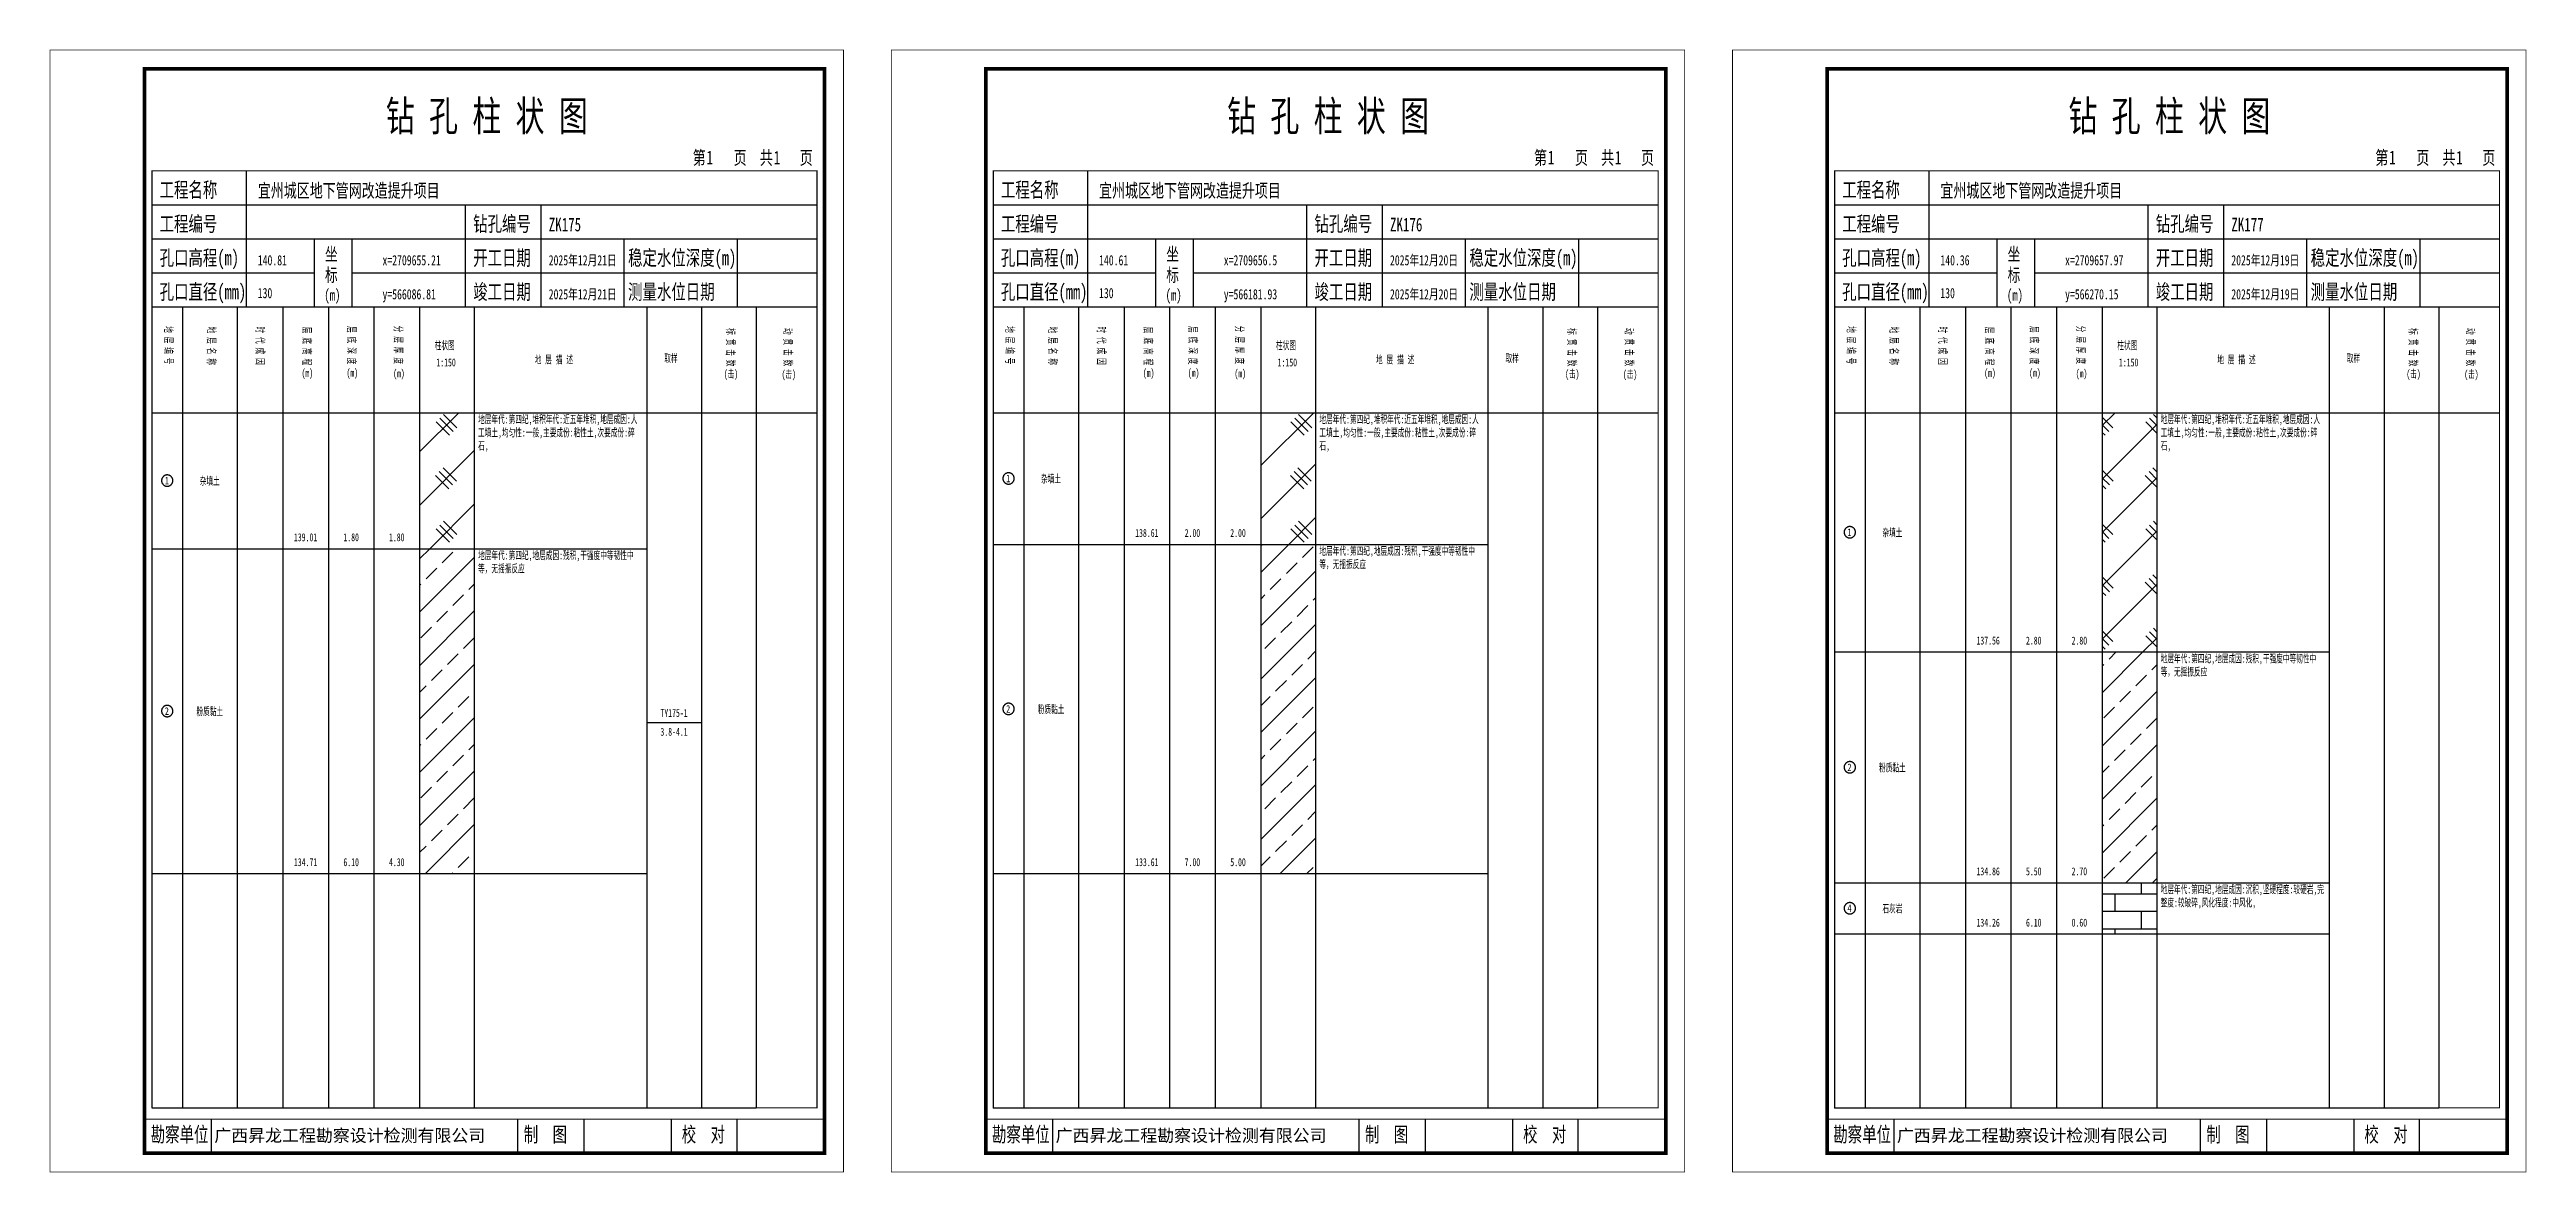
# Model space of a CAD drawing. Header units: millimetres. Extents: x 0 to 2711117, y 0 to 567555.
# Drawn here: x 41642 to 42298, y 0 to 297 of the extents above; entities that cross this region are included whole.
import ezdxf
from ezdxf.enums import TextEntityAlignment as Align

# ---------------------------------------------------------------- set-up
doc = ezdxf.new("R2010")
doc.units = ezdxf.units.MM
doc.layers.add('GICAD_POU_TEXTS', color=7, linetype='Continuous')
doc.layers.add('勘察点图例', color=7, linetype='Continuous')
doc.styles.add('HEAD_FONT', font='simfang.ttf', dxfattribs={"width": 0.6})
doc.styles.add('HEAD_FONT2', font='simfang.ttf', dxfattribs={"width": 0.6})
doc.styles.add('HT', font='simhei.ttf')
doc.styles.add('LZ_FONT', font='simfang.ttf', dxfattribs={"width": 0.7, "height": 8})
doc.styles.add('成果图图块', font='simfang.ttf', dxfattribs={"height": 2.5})
doc.styles.add('成果图表体', font='simfang.ttf', dxfattribs={"width": 0.6, "height": 2.1})
pattern_1 = [(45, (0, 0), (-7.0710678, 7.0710678), []), (135, (2.5, -1), (-14.142136, -14.142136), [5, -15]), (135, (1.5, -2), (-14.142136, -14.142136), [5, -15]), (135, (0.5, -3), (-14.142136, -14.142136), [5, -15]), (135, (16.5, -1), (-14.142136, -14.142136), [5, -15]), (135, (15.5, -2), (-14.142136, -14.142136), [5, -15]), (135, (14.5, -3), (-14.142136, -14.142136), [5, -15])]
pattern_2 = [(45, (0, 0), (-7.0710678, 7.0710678), []), (45, (7.071, 0), (-7.0710678, 7.0710678), [4, -2])]

# ---------------------------------------------------------------- blocks, each defined once
blk = doc.blocks.new('ZK175')
for p, q in [((52, 229), (52, 265)), ((27, 256), (203, 256)), ((110, 229), (110, 256)), ((130, 229), (130, 256)), ((27, 247), (203, 247)), ((70, 229), (70, 247)), ((80, 229), (80, 247)), ((152, 229), (152, 247)), ((182, 229), (182, 247)), ((27, 238), (70, 238)), ((80, 238), (203, 238)), ((27, 229), (35.05, 229)), ((35.05, 229), (35.05, 17)), ((35.05, 229), (49.53, 229)), ((49.53, 229), (49.53, 17)), ((49.53, 229), (61.6, 229)), ((61.6, 229), (61.6, 17)), ((61.6, 229), (73.68, 229)), ((73.68, 229), (73.68, 17)), ((73.68, 229), (85.75, 229)), ((85.75, 229), (85.75, 17)), ((85.75, 229), (97.82, 229)), ((97.82, 229), (97.82, 17)), ((97.82, 229), (112.3, 229)), ((112.3, 229), (112.3, 17)), ((112.3, 229), (157.93, 229)), ((157.93, 229), (157.93, 17)), ((157.93, 229), (172.42, 229)), ((172.42, 229), (172.42, 17)), ((172.42, 229), (186.9, 229)), ((186.9, 229), (186.9, 17)), ((186.9, 229), (203, 229)), ((27, 201), (203, 201)), ((27, 17), (35.05, 17)), ((35.05, 17), (49.53, 17)), ((42.74, 4.95), (42.74, 13.95)), ((42.74, 4.95), (42.74, 13.95)), ((49.53, 17), (61.6, 17)), ((61.6, 17), (73.68, 17)), ((73.68, 17), (85.75, 17)), ((85.75, 17), (97.82, 17)), ((97.82, 17), (112.3, 17)), ((112.3, 17), (157.93, 17)), ((123.83, 4.95), (123.83, 13.95)), ((141.38, 4.95), (141.38, 13.95)), ((157.93, 17), (172.42, 17)), ((164.48, 4.95), (164.48, 13.95)), ((172.42, 17), (186.9, 17)), ((181.84, 4.95), (181.84, 13.95)), ((181.84, 4.95), (181.84, 13.95))]:
    blk.add_line(p, q)
for points, const_width in [([(0, 0), (210, 0), (210, 297), (0, 297)], 0.25), ([(25, 5), (205, 5), (205, 292), (25, 292)], 1), ([(27, 265), (203, 265), (203, 17), (27, 17)], 0.3)]:
    blk.add_lwpolyline(points, close=True, dxfattribs=dict(const_width=const_width))
at = {"const_width": 0.3}
for points in [[(27, 229), (203, 229)], [(25, 14), (205, 14)]]:
    blk.add_lwpolyline(points, dxfattribs=at)
at = {"style": 'LZ_FONT', "width": 0.7}
for s, height, p in [('钻 孔 柱 状 图', 8, (88.9, 275.54)), ('第', 3.6, (170.12, 266.7)), ('1', 3.6, (173.78, 266.75)), ('页', 3.6, (180.96, 266.7)), ('共', 3.6, (187.88, 266.7)), ('1', 3.6, (191.54, 266.7)), ('页', 3.6, (198.44, 266.7)), ('工程名称', 4, (29, 258)), ('宜州城区地下管网改造提升项目', 3.6, (55, 258)), ('工程编号', 4, (29, 249)), ('钻孔编号', 4, (112, 249)), ('ZK175', 3.6, (132, 249)), ('孔口高程(m)', 4, (29, 240)), ('140.81', 2.7, (55, 240)), ('坐', 3.5, (72.79, 241.24)), ('x=2709655.21', 2.7, (88, 240)), ('开工日期', 4, (112, 240)), ('2025年12月21日', 2.7, (132, 240)), ('稳定水位深度(m)', 4, (153, 240)), ('标', 3.5, (72.79, 235.7)), ('孔口直径(mm)', 4, (29, 231)), ('130', 2.7, (54.98, 231.31)), ('(m) ', 3, (72.59, 230.65)), ('y=566086.81', 2.7, (88, 231)), ('竣工日期', 4, (112, 231)), ('2025年12月21日', 2.7, (132, 231)), ('测量水位日期', 4, (153, 231)), ('勘察单位', 4, (26.65, 7.95)), ('制  图', 4, (125.4, 7.95)), ('校  对', 4, (167.22, 7.95))]:
    blk.add_text(s, height=height, dxfattribs=at).set_placement(p)
at = {"style": 'HT'}
blk.add_text('广西昇龙工程勘察设计检测有限公司', height=3.2865, dxfattribs=at).set_placement((43.48, 8.02))
at = {"char_height": 2.1, "width": 22.806, "attachment_point": 1, "rotation": 270, "style": 'HEAD_FONT'}
for s, insert in [('地 层 编 号', (32.46, 223.92)), ('地 层 名 称', (43.79, 223.76)), ('时 代 成 因', (56.67, 223.83)), ('层 底 高 程', (69.07, 223.71)), ('层 底 深 度', (80.9, 223.91)), ('分 层 厚 度', (93.26, 224.01)), ('标 贯 击 数', (181.21, 223.37)), ('动 贯 击 数', (196.38, 223.43))]:
    blk.add_mtext(s, dxfattribs=dict(at, insert=insert))
at = {"char_height": 2.1, "attachment_point": 1}
for s, insert, width, style in [('柱状图', (101.82, 219.87), 7.855, 'HEAD_FONT2'), ('地 层 描 述', (128.29, 216.11), 22.0781, 'HEAD_FONT2'), ('取样', (162.58, 216.44), 7.855, 'HEAD_FONT2'), ('(m)', (66.58, 212.56), 4.7944, 'HEAD_FONT'), ('(m)', (78.47, 212.61), 4.7944, 'HEAD_FONT'), ('(m)', (90.81, 212.43), 4.7944, 'HEAD_FONT'), ('1:150', (102.26, 215.36), 6.9223, 'HEAD_FONT2'), ('(击)', (178.33, 212.31), 7.855, 'HEAD_FONT2'), ('(击)', (193.64, 212.22), 7.855, 'HEAD_FONT2')]:
    blk.add_mtext(s, dxfattribs=dict(at, insert=insert, width=width, style=style))
blk = doc.blocks.new('ZK175_0')
at = {"color": 7}
blk.add_polyline3d([(-1.5, 0.02, 0), (-1.5, -0.06, 0), (-1.49, -0.13, 0), (-1.48, -0.2, 0), (-1.47, -0.28, 0), (-1.46, -0.35, 0), (-1.44, -0.42, 0), (-1.41, -0.49, 0), (-1.39, -0.56, 0), (-1.36, -0.63, 0), (-1.32, -0.69, 0), (-1.29, -0.76, 0), (-1.25, -0.82, 0), (-1.2, -0.88, 0), (-1.16, -0.94, 0), (-1.11, -0.99, 0), (-1.06, -1.04, 0), (-1.01, -1.1, 0), (-0.95, -1.14, 0), (-0.89, -1.19, 0), (-0.83, -1.23, 0), (-0.77, -1.27, 0), (-0.71, -1.31, 0), (-0.64, -1.34, 0), (-0.57, -1.37, 0), (-0.51, -1.4, 0), (-0.44, -1.42, 0), (-0.36, -1.44, 0), (-0.29, -1.46, 0), (-0.22, -1.47, 0), (-0.15, -1.48, 0), (-0.07, -1.48, 0), (0, -1.48, 0), (0.07, -1.48, 0), (0.15, -1.48, 0), (0.22, -1.47, 0), (0.29, -1.46, 0), (0.36, -1.44, 0), (0.44, -1.42, 0), (0.51, -1.4, 0), (0.57, -1.37, 0), (0.64, -1.34, 0), (0.71, -1.31, 0), (0.77, -1.27, 0), (0.83, -1.23, 0), (0.89, -1.19, 0), (0.95, -1.14, 0), (1.01, -1.1, 0), (1.06, -1.04, 0), (1.11, -0.99, 0), (1.16, -0.94, 0), (1.2, -0.88, 0), (1.25, -0.82, 0), (1.29, -0.76, 0), (1.32, -0.69, 0), (1.36, -0.63, 0), (1.39, -0.56, 0), (1.41, -0.49, 0), (1.44, -0.42, 0), (1.46, -0.35, 0), (1.47, -0.28, 0), (1.48, -0.2, 0), (1.49, -0.13, 0), (1.5, -0.06, 0), (1.5, 0.02, 0), (1.5, 0.09, 0), (1.49, 0.16, 0), (1.48, 0.24, 0), (1.47, 0.31, 0), (1.46, 0.38, 0), (1.44, 0.45, 0), (1.41, 0.52, 0), (1.39, 0.59, 0), (1.36, 0.66, 0), (1.32, 0.72, 0), (1.29, 0.79, 0), (1.25, 0.85, 0), (1.2, 0.91, 0), (1.16, 0.97, 0), (1.11, 1.02, 0), (1.06, 1.08, 0), (1.01, 1.13, 0), (0.95, 1.18, 0), (0.89, 1.22, 0), (0.83, 1.26, 0), (0.77, 1.3, 0), (0.71, 1.34, 0), (0.64, 1.37, 0), (0.57, 1.4, 0), (0.51, 1.43, 0), (0.44, 1.45, 0), (0.36, 1.47, 0), (0.29, 1.49, 0), (0.22, 1.5, 0), (0.15, 1.51, 0), (0.07, 1.51, 0), (0, 1.52, 0), (-0.07, 1.51, 0), (-0.15, 1.51, 0), (-0.22, 1.5, 0), (-0.29, 1.49, 0), (-0.36, 1.47, 0), (-0.44, 1.45, 0), (-0.51, 1.43, 0), (-0.57, 1.4, 0), (-0.64, 1.37, 0), (-0.71, 1.34, 0), (-0.77, 1.3, 0), (-0.83, 1.26, 0), (-0.89, 1.22, 0), (-0.95, 1.18, 0), (-1.01, 1.13, 0), (-1.06, 1.08, 0), (-1.11, 1.02, 0), (-1.16, 0.97, 0), (-1.2, 0.91, 0), (-1.25, 0.85, 0), (-1.29, 0.79, 0), (-1.32, 0.72, 0), (-1.36, 0.66, 0), (-1.39, 0.59, 0), (-1.41, 0.52, 0), (-1.44, 0.45, 0), (-1.46, 0.38, 0), (-1.47, 0.31, 0), (-1.48, 0.24, 0), (-1.49, 0.16, 0), (-1.5, 0.09, 0), (-1.5, 0.02, 0)], dxfattribs=at)
at = {"layer": 'GICAD_POU_TEXTS', "color": 7, "style": '成果图图块', "width": 0.7}
blk.add_text('1', height=2, dxfattribs=at).set_placement((-0.09, -0.99), align=Align.CENTER)
blk = doc.blocks.new('ZK175_1')
at = {"color": 7}
blk.add_polyline3d([(-1.5, 0.02, 0), (-1.5, -0.06, 0), (-1.49, -0.13, 0), (-1.48, -0.2, 0), (-1.47, -0.28, 0), (-1.46, -0.35, 0), (-1.44, -0.42, 0), (-1.41, -0.49, 0), (-1.39, -0.56, 0), (-1.36, -0.63, 0), (-1.32, -0.69, 0), (-1.29, -0.76, 0), (-1.25, -0.82, 0), (-1.2, -0.88, 0), (-1.16, -0.94, 0), (-1.11, -0.99, 0), (-1.06, -1.04, 0), (-1.01, -1.1, 0), (-0.95, -1.14, 0), (-0.89, -1.19, 0), (-0.83, -1.23, 0), (-0.77, -1.27, 0), (-0.71, -1.31, 0), (-0.64, -1.34, 0), (-0.57, -1.37, 0), (-0.51, -1.4, 0), (-0.44, -1.42, 0), (-0.36, -1.44, 0), (-0.29, -1.46, 0), (-0.22, -1.47, 0), (-0.15, -1.48, 0), (-0.07, -1.48, 0), (0, -1.48, 0), (0.07, -1.48, 0), (0.15, -1.48, 0), (0.22, -1.47, 0), (0.29, -1.46, 0), (0.36, -1.44, 0), (0.44, -1.42, 0), (0.51, -1.4, 0), (0.57, -1.37, 0), (0.64, -1.34, 0), (0.71, -1.31, 0), (0.77, -1.27, 0), (0.83, -1.23, 0), (0.89, -1.19, 0), (0.95, -1.14, 0), (1.01, -1.1, 0), (1.06, -1.04, 0), (1.11, -0.99, 0), (1.16, -0.94, 0), (1.2, -0.88, 0), (1.25, -0.82, 0), (1.29, -0.76, 0), (1.32, -0.69, 0), (1.36, -0.63, 0), (1.39, -0.56, 0), (1.41, -0.49, 0), (1.44, -0.42, 0), (1.46, -0.35, 0), (1.47, -0.28, 0), (1.48, -0.2, 0), (1.49, -0.13, 0), (1.5, -0.06, 0), (1.5, 0.02, 0), (1.5, 0.09, 0), (1.49, 0.16, 0), (1.48, 0.24, 0), (1.47, 0.31, 0), (1.46, 0.38, 0), (1.44, 0.45, 0), (1.41, 0.52, 0), (1.39, 0.59, 0), (1.36, 0.66, 0), (1.32, 0.72, 0), (1.29, 0.79, 0), (1.25, 0.85, 0), (1.2, 0.91, 0), (1.16, 0.97, 0), (1.11, 1.02, 0), (1.06, 1.08, 0), (1.01, 1.13, 0), (0.95, 1.18, 0), (0.89, 1.22, 0), (0.83, 1.26, 0), (0.77, 1.3, 0), (0.71, 1.34, 0), (0.64, 1.37, 0), (0.57, 1.4, 0), (0.51, 1.43, 0), (0.44, 1.45, 0), (0.36, 1.47, 0), (0.29, 1.49, 0), (0.22, 1.5, 0), (0.15, 1.51, 0), (0.07, 1.51, 0), (0, 1.52, 0), (-0.07, 1.51, 0), (-0.15, 1.51, 0), (-0.22, 1.5, 0), (-0.29, 1.49, 0), (-0.36, 1.47, 0), (-0.44, 1.45, 0), (-0.51, 1.43, 0), (-0.57, 1.4, 0), (-0.64, 1.37, 0), (-0.71, 1.34, 0), (-0.77, 1.3, 0), (-0.83, 1.26, 0), (-0.89, 1.22, 0), (-0.95, 1.18, 0), (-1.01, 1.13, 0), (-1.06, 1.08, 0), (-1.11, 1.02, 0), (-1.16, 0.97, 0), (-1.2, 0.91, 0), (-1.25, 0.85, 0), (-1.29, 0.79, 0), (-1.32, 0.72, 0), (-1.36, 0.66, 0), (-1.39, 0.59, 0), (-1.41, 0.52, 0), (-1.44, 0.45, 0), (-1.46, 0.38, 0), (-1.47, 0.31, 0), (-1.48, 0.24, 0), (-1.49, 0.16, 0), (-1.5, 0.09, 0), (-1.5, 0.02, 0)], dxfattribs=at)
at = {"layer": 'GICAD_POU_TEXTS', "color": 7, "style": '成果图图块', "width": 0.7}
blk.add_text('2', height=2, dxfattribs=at).set_placement((-0.09, -0.99), align=Align.CENTER)
blk = doc.blocks.new('ZK176')
for p, q in [((52, 229), (52, 265)), ((27, 256), (203, 256)), ((110, 229), (110, 256)), ((130, 229), (130, 256)), ((27, 247), (203, 247)), ((70, 229), (70, 247)), ((80, 229), (80, 247)), ((152, 229), (152, 247)), ((182, 229), (182, 247)), ((27, 238), (70, 238)), ((80, 238), (203, 238)), ((27, 229), (35.05, 229)), ((35.05, 229), (35.05, 17)), ((35.05, 229), (49.53, 229)), ((49.53, 229), (49.53, 17)), ((49.53, 229), (61.6, 229)), ((61.6, 229), (61.6, 17)), ((61.6, 229), (73.68, 229)), ((73.68, 229), (73.68, 17)), ((73.68, 229), (85.75, 229)), ((85.75, 229), (85.75, 17)), ((85.75, 229), (97.82, 229)), ((97.82, 229), (97.82, 17)), ((97.82, 229), (112.3, 229)), ((112.3, 229), (112.3, 17)), ((112.3, 229), (157.93, 229)), ((157.93, 229), (157.93, 17)), ((157.93, 229), (172.42, 229)), ((172.42, 229), (172.42, 17)), ((172.42, 229), (186.9, 229)), ((186.9, 229), (186.9, 17)), ((186.9, 229), (203, 229)), ((27, 201), (203, 201)), ((27, 17), (35.05, 17)), ((35.05, 17), (49.53, 17)), ((42.74, 4.95), (42.74, 13.95)), ((42.74, 4.95), (42.74, 13.95)), ((49.53, 17), (61.6, 17)), ((61.6, 17), (73.68, 17)), ((73.68, 17), (85.75, 17)), ((85.75, 17), (97.82, 17)), ((97.82, 17), (112.3, 17)), ((112.3, 17), (157.93, 17)), ((123.83, 4.95), (123.83, 13.95)), ((141.38, 4.95), (141.38, 13.95)), ((157.93, 17), (172.42, 17)), ((164.48, 4.95), (164.48, 13.95)), ((172.42, 17), (186.9, 17)), ((181.84, 4.95), (181.84, 13.95)), ((181.84, 4.95), (181.84, 13.95))]:
    blk.add_line(p, q)
for points, const_width in [([(0, 0), (210, 0), (210, 297), (0, 297)], 0.25), ([(25, 5), (205, 5), (205, 292), (25, 292)], 1), ([(27, 265), (203, 265), (203, 17), (27, 17)], 0.3)]:
    blk.add_lwpolyline(points, close=True, dxfattribs=dict(const_width=const_width))
at = {"const_width": 0.3}
for points in [[(27, 229), (203, 229)], [(25, 14), (205, 14)]]:
    blk.add_lwpolyline(points, dxfattribs=at)
at = {"style": 'LZ_FONT', "width": 0.7}
for s, height, p in [('钻 孔 柱 状 图', 8, (88.9, 275.54)), ('第', 3.6, (170.12, 266.7)), ('1', 3.6, (173.78, 266.75)), ('页', 3.6, (180.96, 266.7)), ('共', 3.6, (187.88, 266.7)), ('1', 3.6, (191.54, 266.7)), ('页', 3.6, (198.44, 266.7)), ('工程名称', 4, (29, 258)), ('宜州城区地下管网改造提升项目', 3.6, (55, 258)), ('工程编号', 4, (29, 249)), ('钻孔编号', 4, (112, 249)), ('ZK176', 3.6, (132, 249)), ('孔口高程(m)', 4, (29, 240)), ('140.61', 2.7, (55, 240)), ('坐', 3.5, (72.79, 241.24)), ('x=2709656.5', 2.7, (88, 240)), ('开工日期', 4, (112, 240)), ('2025年12月20日', 2.7, (132, 240)), ('稳定水位深度(m)', 4, (153, 240)), ('标', 3.5, (72.79, 235.7)), ('孔口直径(mm)', 4, (29, 231)), ('130', 2.7, (54.98, 231.31)), ('(m) ', 3, (72.59, 230.65)), ('y=566181.93', 2.7, (88, 231)), ('竣工日期', 4, (112, 231)), ('2025年12月20日', 2.7, (132, 231)), ('测量水位日期', 4, (153, 231)), ('勘察单位', 4, (26.65, 7.95)), ('制  图', 4, (125.4, 7.95)), ('校  对', 4, (167.22, 7.95))]:
    blk.add_text(s, height=height, dxfattribs=at).set_placement(p)
at = {"style": 'HT'}
blk.add_text('广西昇龙工程勘察设计检测有限公司', height=3.2865, dxfattribs=at).set_placement((43.48, 8.02))
at = {"char_height": 2.1, "width": 22.806, "attachment_point": 1, "rotation": 270, "style": 'HEAD_FONT'}
for s, insert in [('地 层 编 号', (32.46, 223.92)), ('地 层 名 称', (43.79, 223.76)), ('时 代 成 因', (56.67, 223.83)), ('层 底 高 程', (69.07, 223.71)), ('层 底 深 度', (80.9, 223.91)), ('分 层 厚 度', (93.26, 224.01)), ('标 贯 击 数', (181.21, 223.37)), ('动 贯 击 数', (196.38, 223.43))]:
    blk.add_mtext(s, dxfattribs=dict(at, insert=insert))
at = {"char_height": 2.1, "attachment_point": 1}
for s, insert, width, style in [('柱状图', (101.82, 219.87), 7.855, 'HEAD_FONT2'), ('地 层 描 述', (128.29, 216.11), 22.0781, 'HEAD_FONT2'), ('取样', (162.58, 216.44), 7.855, 'HEAD_FONT2'), ('(m)', (66.58, 212.56), 4.7944, 'HEAD_FONT'), ('(m)', (78.47, 212.61), 4.7944, 'HEAD_FONT'), ('(m)', (90.81, 212.43), 4.7944, 'HEAD_FONT'), ('1:150', (102.26, 215.36), 6.9223, 'HEAD_FONT2'), ('(击)', (178.33, 212.31), 7.855, 'HEAD_FONT2'), ('(击)', (193.64, 212.22), 7.855, 'HEAD_FONT2')]:
    blk.add_mtext(s, dxfattribs=dict(at, insert=insert, width=width, style=style))
blk = doc.blocks.new('ZK176_0')
at = {"color": 7}
blk.add_polyline3d([(-1.5, 0.02, 0), (-1.5, -0.06, 0), (-1.49, -0.13, 0), (-1.48, -0.2, 0), (-1.47, -0.28, 0), (-1.46, -0.35, 0), (-1.44, -0.42, 0), (-1.41, -0.49, 0), (-1.39, -0.56, 0), (-1.36, -0.63, 0), (-1.32, -0.69, 0), (-1.29, -0.76, 0), (-1.25, -0.82, 0), (-1.2, -0.88, 0), (-1.16, -0.94, 0), (-1.11, -0.99, 0), (-1.06, -1.04, 0), (-1.01, -1.1, 0), (-0.95, -1.14, 0), (-0.89, -1.19, 0), (-0.83, -1.23, 0), (-0.77, -1.27, 0), (-0.71, -1.31, 0), (-0.64, -1.34, 0), (-0.57, -1.37, 0), (-0.51, -1.4, 0), (-0.44, -1.42, 0), (-0.36, -1.44, 0), (-0.29, -1.46, 0), (-0.22, -1.47, 0), (-0.15, -1.48, 0), (-0.07, -1.48, 0), (0, -1.48, 0), (0.07, -1.48, 0), (0.15, -1.48, 0), (0.22, -1.47, 0), (0.29, -1.46, 0), (0.36, -1.44, 0), (0.44, -1.42, 0), (0.51, -1.4, 0), (0.57, -1.37, 0), (0.64, -1.34, 0), (0.71, -1.31, 0), (0.77, -1.27, 0), (0.83, -1.23, 0), (0.89, -1.19, 0), (0.95, -1.14, 0), (1.01, -1.1, 0), (1.06, -1.04, 0), (1.11, -0.99, 0), (1.16, -0.94, 0), (1.2, -0.88, 0), (1.25, -0.82, 0), (1.29, -0.76, 0), (1.32, -0.69, 0), (1.36, -0.63, 0), (1.39, -0.56, 0), (1.41, -0.49, 0), (1.44, -0.42, 0), (1.46, -0.35, 0), (1.47, -0.28, 0), (1.48, -0.2, 0), (1.49, -0.13, 0), (1.5, -0.06, 0), (1.5, 0.02, 0), (1.5, 0.09, 0), (1.49, 0.16, 0), (1.48, 0.24, 0), (1.47, 0.31, 0), (1.46, 0.38, 0), (1.44, 0.45, 0), (1.41, 0.52, 0), (1.39, 0.59, 0), (1.36, 0.66, 0), (1.32, 0.72, 0), (1.29, 0.79, 0), (1.25, 0.85, 0), (1.2, 0.91, 0), (1.16, 0.97, 0), (1.11, 1.02, 0), (1.06, 1.08, 0), (1.01, 1.13, 0), (0.95, 1.18, 0), (0.89, 1.22, 0), (0.83, 1.26, 0), (0.77, 1.3, 0), (0.71, 1.34, 0), (0.64, 1.37, 0), (0.57, 1.4, 0), (0.51, 1.43, 0), (0.44, 1.45, 0), (0.36, 1.47, 0), (0.29, 1.49, 0), (0.22, 1.5, 0), (0.15, 1.51, 0), (0.07, 1.51, 0), (0, 1.52, 0), (-0.07, 1.51, 0), (-0.15, 1.51, 0), (-0.22, 1.5, 0), (-0.29, 1.49, 0), (-0.36, 1.47, 0), (-0.44, 1.45, 0), (-0.51, 1.43, 0), (-0.57, 1.4, 0), (-0.64, 1.37, 0), (-0.71, 1.34, 0), (-0.77, 1.3, 0), (-0.83, 1.26, 0), (-0.89, 1.22, 0), (-0.95, 1.18, 0), (-1.01, 1.13, 0), (-1.06, 1.08, 0), (-1.11, 1.02, 0), (-1.16, 0.97, 0), (-1.2, 0.91, 0), (-1.25, 0.85, 0), (-1.29, 0.79, 0), (-1.32, 0.72, 0), (-1.36, 0.66, 0), (-1.39, 0.59, 0), (-1.41, 0.52, 0), (-1.44, 0.45, 0), (-1.46, 0.38, 0), (-1.47, 0.31, 0), (-1.48, 0.24, 0), (-1.49, 0.16, 0), (-1.5, 0.09, 0), (-1.5, 0.02, 0)], dxfattribs=at)
at = {"layer": 'GICAD_POU_TEXTS', "color": 7, "style": '成果图图块', "width": 0.7}
blk.add_text('1', height=2, dxfattribs=at).set_placement((-0.09, -0.99), align=Align.CENTER)
blk = doc.blocks.new('ZK176_1')
at = {"color": 7}
blk.add_polyline3d([(-1.5, 0.02, 0), (-1.5, -0.06, 0), (-1.49, -0.13, 0), (-1.48, -0.2, 0), (-1.47, -0.28, 0), (-1.46, -0.35, 0), (-1.44, -0.42, 0), (-1.41, -0.49, 0), (-1.39, -0.56, 0), (-1.36, -0.63, 0), (-1.32, -0.69, 0), (-1.29, -0.76, 0), (-1.25, -0.82, 0), (-1.2, -0.88, 0), (-1.16, -0.94, 0), (-1.11, -0.99, 0), (-1.06, -1.04, 0), (-1.01, -1.1, 0), (-0.95, -1.14, 0), (-0.89, -1.19, 0), (-0.83, -1.23, 0), (-0.77, -1.27, 0), (-0.71, -1.31, 0), (-0.64, -1.34, 0), (-0.57, -1.37, 0), (-0.51, -1.4, 0), (-0.44, -1.42, 0), (-0.36, -1.44, 0), (-0.29, -1.46, 0), (-0.22, -1.47, 0), (-0.15, -1.48, 0), (-0.07, -1.48, 0), (0, -1.48, 0), (0.07, -1.48, 0), (0.15, -1.48, 0), (0.22, -1.47, 0), (0.29, -1.46, 0), (0.36, -1.44, 0), (0.44, -1.42, 0), (0.51, -1.4, 0), (0.57, -1.37, 0), (0.64, -1.34, 0), (0.71, -1.31, 0), (0.77, -1.27, 0), (0.83, -1.23, 0), (0.89, -1.19, 0), (0.95, -1.14, 0), (1.01, -1.1, 0), (1.06, -1.04, 0), (1.11, -0.99, 0), (1.16, -0.94, 0), (1.2, -0.88, 0), (1.25, -0.82, 0), (1.29, -0.76, 0), (1.32, -0.69, 0), (1.36, -0.63, 0), (1.39, -0.56, 0), (1.41, -0.49, 0), (1.44, -0.42, 0), (1.46, -0.35, 0), (1.47, -0.28, 0), (1.48, -0.2, 0), (1.49, -0.13, 0), (1.5, -0.06, 0), (1.5, 0.02, 0), (1.5, 0.09, 0), (1.49, 0.16, 0), (1.48, 0.24, 0), (1.47, 0.31, 0), (1.46, 0.38, 0), (1.44, 0.45, 0), (1.41, 0.52, 0), (1.39, 0.59, 0), (1.36, 0.66, 0), (1.32, 0.72, 0), (1.29, 0.79, 0), (1.25, 0.85, 0), (1.2, 0.91, 0), (1.16, 0.97, 0), (1.11, 1.02, 0), (1.06, 1.08, 0), (1.01, 1.13, 0), (0.95, 1.18, 0), (0.89, 1.22, 0), (0.83, 1.26, 0), (0.77, 1.3, 0), (0.71, 1.34, 0), (0.64, 1.37, 0), (0.57, 1.4, 0), (0.51, 1.43, 0), (0.44, 1.45, 0), (0.36, 1.47, 0), (0.29, 1.49, 0), (0.22, 1.5, 0), (0.15, 1.51, 0), (0.07, 1.51, 0), (0, 1.52, 0), (-0.07, 1.51, 0), (-0.15, 1.51, 0), (-0.22, 1.5, 0), (-0.29, 1.49, 0), (-0.36, 1.47, 0), (-0.44, 1.45, 0), (-0.51, 1.43, 0), (-0.57, 1.4, 0), (-0.64, 1.37, 0), (-0.71, 1.34, 0), (-0.77, 1.3, 0), (-0.83, 1.26, 0), (-0.89, 1.22, 0), (-0.95, 1.18, 0), (-1.01, 1.13, 0), (-1.06, 1.08, 0), (-1.11, 1.02, 0), (-1.16, 0.97, 0), (-1.2, 0.91, 0), (-1.25, 0.85, 0), (-1.29, 0.79, 0), (-1.32, 0.72, 0), (-1.36, 0.66, 0), (-1.39, 0.59, 0), (-1.41, 0.52, 0), (-1.44, 0.45, 0), (-1.46, 0.38, 0), (-1.47, 0.31, 0), (-1.48, 0.24, 0), (-1.49, 0.16, 0), (-1.5, 0.09, 0), (-1.5, 0.02, 0)], dxfattribs=at)
at = {"layer": 'GICAD_POU_TEXTS', "color": 7, "style": '成果图图块', "width": 0.7}
blk.add_text('2', height=2, dxfattribs=at).set_placement((-0.09, -0.99), align=Align.CENTER)
blk = doc.blocks.new('ZK177')
for p, q in [((52, 229), (52, 265)), ((27, 256), (203, 256)), ((110, 229), (110, 256)), ((130, 229), (130, 256)), ((27, 247), (203, 247)), ((70, 229), (70, 247)), ((80, 229), (80, 247)), ((152, 229), (152, 247)), ((182, 229), (182, 247)), ((27, 238), (70, 238)), ((80, 238), (203, 238)), ((27, 229), (35.05, 229)), ((35.05, 229), (35.05, 17)), ((35.05, 229), (49.53, 229)), ((49.53, 229), (49.53, 17)), ((49.53, 229), (61.6, 229)), ((61.6, 229), (61.6, 17)), ((61.6, 229), (73.68, 229)), ((73.68, 229), (73.68, 17)), ((73.68, 229), (85.75, 229)), ((85.75, 229), (85.75, 17)), ((85.75, 229), (97.82, 229)), ((97.82, 229), (97.82, 17)), ((97.82, 229), (112.3, 229)), ((112.3, 229), (112.3, 17)), ((112.3, 229), (157.93, 229)), ((157.93, 229), (157.93, 17)), ((157.93, 229), (172.42, 229)), ((172.42, 229), (172.42, 17)), ((172.42, 229), (186.9, 229)), ((186.9, 229), (186.9, 17)), ((186.9, 229), (203, 229)), ((27, 201), (203, 201)), ((27, 17), (35.05, 17)), ((35.05, 17), (49.53, 17)), ((42.74, 4.95), (42.74, 13.95)), ((42.74, 4.95), (42.74, 13.95)), ((49.53, 17), (61.6, 17)), ((61.6, 17), (73.68, 17)), ((73.68, 17), (85.75, 17)), ((85.75, 17), (97.82, 17)), ((97.82, 17), (112.3, 17)), ((112.3, 17), (157.93, 17)), ((123.83, 4.95), (123.83, 13.95)), ((141.38, 4.95), (141.38, 13.95)), ((157.93, 17), (172.42, 17)), ((164.48, 4.95), (164.48, 13.95)), ((172.42, 17), (186.9, 17)), ((181.84, 4.95), (181.84, 13.95)), ((181.84, 4.95), (181.84, 13.95))]:
    blk.add_line(p, q)
for points, const_width in [([(0, 0), (210, 0), (210, 297), (0, 297)], 0.25), ([(25, 5), (205, 5), (205, 292), (25, 292)], 1), ([(27, 265), (203, 265), (203, 17), (27, 17)], 0.3)]:
    blk.add_lwpolyline(points, close=True, dxfattribs=dict(const_width=const_width))
at = {"const_width": 0.3}
for points in [[(27, 229), (203, 229)], [(25, 14), (205, 14)]]:
    blk.add_lwpolyline(points, dxfattribs=at)
at = {"style": 'LZ_FONT', "width": 0.7}
for s, height, p in [('钻 孔 柱 状 图', 8, (88.9, 275.54)), ('第', 3.6, (170.12, 266.7)), ('1', 3.6, (173.78, 266.75)), ('页', 3.6, (180.96, 266.7)), ('共', 3.6, (187.88, 266.7)), ('1', 3.6, (191.54, 266.7)), ('页', 3.6, (198.44, 266.7)), ('工程名称', 4, (29, 258)), ('宜州城区地下管网改造提升项目', 3.6, (55, 258)), ('工程编号', 4, (29, 249)), ('钻孔编号', 4, (112, 249)), ('ZK177', 3.6, (132, 249)), ('孔口高程(m)', 4, (29, 240)), ('140.36', 2.7, (55, 240)), ('坐', 3.5, (72.79, 241.24)), ('x=2709657.97', 2.7, (88, 240)), ('开工日期', 4, (112, 240)), ('2025年12月19日', 2.7, (132, 240)), ('稳定水位深度(m)', 4, (153, 240)), ('标', 3.5, (72.79, 235.7)), ('孔口直径(mm)', 4, (29, 231)), ('130', 2.7, (54.98, 231.31)), ('(m) ', 3, (72.59, 230.65)), ('y=566270.15', 2.7, (88, 231)), ('竣工日期', 4, (112, 231)), ('2025年12月19日', 2.7, (132, 231)), ('测量水位日期', 4, (153, 231)), ('勘察单位', 4, (26.65, 7.95)), ('制  图', 4, (125.4, 7.95)), ('校  对', 4, (167.22, 7.95))]:
    blk.add_text(s, height=height, dxfattribs=at).set_placement(p)
at = {"style": 'HT'}
blk.add_text('广西昇龙工程勘察设计检测有限公司', height=3.2865, dxfattribs=at).set_placement((43.48, 8.02))
at = {"char_height": 2.1, "width": 22.806, "attachment_point": 1, "rotation": 270, "style": 'HEAD_FONT'}
for s, insert in [('地 层 编 号', (32.46, 223.92)), ('地 层 名 称', (43.79, 223.76)), ('时 代 成 因', (56.67, 223.83)), ('层 底 高 程', (69.07, 223.71)), ('层 底 深 度', (80.9, 223.91)), ('分 层 厚 度', (93.26, 224.01)), ('标 贯 击 数', (181.21, 223.37)), ('动 贯 击 数', (196.38, 223.43))]:
    blk.add_mtext(s, dxfattribs=dict(at, insert=insert))
at = {"char_height": 2.1, "attachment_point": 1}
for s, insert, width, style in [('柱状图', (101.82, 219.87), 7.855, 'HEAD_FONT2'), ('地 层 描 述', (128.29, 216.11), 22.0781, 'HEAD_FONT2'), ('取样', (162.58, 216.44), 7.855, 'HEAD_FONT2'), ('(m)', (66.58, 212.56), 4.7944, 'HEAD_FONT'), ('(m)', (78.47, 212.61), 4.7944, 'HEAD_FONT'), ('(m)', (90.81, 212.43), 4.7944, 'HEAD_FONT'), ('1:150', (102.26, 215.36), 6.9223, 'HEAD_FONT2'), ('(击)', (178.33, 212.31), 7.855, 'HEAD_FONT2'), ('(击)', (193.64, 212.22), 7.855, 'HEAD_FONT2')]:
    blk.add_mtext(s, dxfattribs=dict(at, insert=insert, width=width, style=style))
blk = doc.blocks.new('ZK177_0')
at = {"color": 7}
blk.add_polyline3d([(-1.5, 0.02, 0), (-1.5, -0.06, 0), (-1.49, -0.13, 0), (-1.48, -0.2, 0), (-1.47, -0.28, 0), (-1.46, -0.35, 0), (-1.44, -0.42, 0), (-1.41, -0.49, 0), (-1.39, -0.56, 0), (-1.36, -0.63, 0), (-1.32, -0.69, 0), (-1.29, -0.76, 0), (-1.25, -0.82, 0), (-1.2, -0.88, 0), (-1.16, -0.94, 0), (-1.11, -0.99, 0), (-1.06, -1.04, 0), (-1.01, -1.1, 0), (-0.95, -1.14, 0), (-0.89, -1.19, 0), (-0.83, -1.23, 0), (-0.77, -1.27, 0), (-0.71, -1.31, 0), (-0.64, -1.34, 0), (-0.57, -1.37, 0), (-0.51, -1.4, 0), (-0.44, -1.42, 0), (-0.36, -1.44, 0), (-0.29, -1.46, 0), (-0.22, -1.47, 0), (-0.15, -1.48, 0), (-0.07, -1.48, 0), (0, -1.48, 0), (0.07, -1.48, 0), (0.15, -1.48, 0), (0.22, -1.47, 0), (0.29, -1.46, 0), (0.36, -1.44, 0), (0.44, -1.42, 0), (0.51, -1.4, 0), (0.57, -1.37, 0), (0.64, -1.34, 0), (0.71, -1.31, 0), (0.77, -1.27, 0), (0.83, -1.23, 0), (0.89, -1.19, 0), (0.95, -1.14, 0), (1.01, -1.1, 0), (1.06, -1.04, 0), (1.11, -0.99, 0), (1.16, -0.94, 0), (1.2, -0.88, 0), (1.25, -0.82, 0), (1.29, -0.76, 0), (1.32, -0.69, 0), (1.36, -0.63, 0), (1.39, -0.56, 0), (1.41, -0.49, 0), (1.44, -0.42, 0), (1.46, -0.35, 0), (1.47, -0.28, 0), (1.48, -0.2, 0), (1.49, -0.13, 0), (1.5, -0.06, 0), (1.5, 0.02, 0), (1.5, 0.09, 0), (1.49, 0.16, 0), (1.48, 0.24, 0), (1.47, 0.31, 0), (1.46, 0.38, 0), (1.44, 0.45, 0), (1.41, 0.52, 0), (1.39, 0.59, 0), (1.36, 0.66, 0), (1.32, 0.72, 0), (1.29, 0.79, 0), (1.25, 0.85, 0), (1.2, 0.91, 0), (1.16, 0.97, 0), (1.11, 1.02, 0), (1.06, 1.08, 0), (1.01, 1.13, 0), (0.95, 1.18, 0), (0.89, 1.22, 0), (0.83, 1.26, 0), (0.77, 1.3, 0), (0.71, 1.34, 0), (0.64, 1.37, 0), (0.57, 1.4, 0), (0.51, 1.43, 0), (0.44, 1.45, 0), (0.36, 1.47, 0), (0.29, 1.49, 0), (0.22, 1.5, 0), (0.15, 1.51, 0), (0.07, 1.51, 0), (0, 1.52, 0), (-0.07, 1.51, 0), (-0.15, 1.51, 0), (-0.22, 1.5, 0), (-0.29, 1.49, 0), (-0.36, 1.47, 0), (-0.44, 1.45, 0), (-0.51, 1.43, 0), (-0.57, 1.4, 0), (-0.64, 1.37, 0), (-0.71, 1.34, 0), (-0.77, 1.3, 0), (-0.83, 1.26, 0), (-0.89, 1.22, 0), (-0.95, 1.18, 0), (-1.01, 1.13, 0), (-1.06, 1.08, 0), (-1.11, 1.02, 0), (-1.16, 0.97, 0), (-1.2, 0.91, 0), (-1.25, 0.85, 0), (-1.29, 0.79, 0), (-1.32, 0.72, 0), (-1.36, 0.66, 0), (-1.39, 0.59, 0), (-1.41, 0.52, 0), (-1.44, 0.45, 0), (-1.46, 0.38, 0), (-1.47, 0.31, 0), (-1.48, 0.24, 0), (-1.49, 0.16, 0), (-1.5, 0.09, 0), (-1.5, 0.02, 0)], dxfattribs=at)
at = {"layer": 'GICAD_POU_TEXTS', "color": 7, "style": '成果图图块', "width": 0.7}
blk.add_text('1', height=2, dxfattribs=at).set_placement((-0.09, -0.99), align=Align.CENTER)
blk = doc.blocks.new('ZK177_1')
at = {"color": 7}
blk.add_polyline3d([(-1.5, 0.02, 0), (-1.5, -0.06, 0), (-1.49, -0.13, 0), (-1.48, -0.2, 0), (-1.47, -0.28, 0), (-1.46, -0.35, 0), (-1.44, -0.42, 0), (-1.41, -0.49, 0), (-1.39, -0.56, 0), (-1.36, -0.63, 0), (-1.32, -0.69, 0), (-1.29, -0.76, 0), (-1.25, -0.82, 0), (-1.2, -0.88, 0), (-1.16, -0.94, 0), (-1.11, -0.99, 0), (-1.06, -1.04, 0), (-1.01, -1.1, 0), (-0.95, -1.14, 0), (-0.89, -1.19, 0), (-0.83, -1.23, 0), (-0.77, -1.27, 0), (-0.71, -1.31, 0), (-0.64, -1.34, 0), (-0.57, -1.37, 0), (-0.51, -1.4, 0), (-0.44, -1.42, 0), (-0.36, -1.44, 0), (-0.29, -1.46, 0), (-0.22, -1.47, 0), (-0.15, -1.48, 0), (-0.07, -1.48, 0), (0, -1.48, 0), (0.07, -1.48, 0), (0.15, -1.48, 0), (0.22, -1.47, 0), (0.29, -1.46, 0), (0.36, -1.44, 0), (0.44, -1.42, 0), (0.51, -1.4, 0), (0.57, -1.37, 0), (0.64, -1.34, 0), (0.71, -1.31, 0), (0.77, -1.27, 0), (0.83, -1.23, 0), (0.89, -1.19, 0), (0.95, -1.14, 0), (1.01, -1.1, 0), (1.06, -1.04, 0), (1.11, -0.99, 0), (1.16, -0.94, 0), (1.2, -0.88, 0), (1.25, -0.82, 0), (1.29, -0.76, 0), (1.32, -0.69, 0), (1.36, -0.63, 0), (1.39, -0.56, 0), (1.41, -0.49, 0), (1.44, -0.42, 0), (1.46, -0.35, 0), (1.47, -0.28, 0), (1.48, -0.2, 0), (1.49, -0.13, 0), (1.5, -0.06, 0), (1.5, 0.02, 0), (1.5, 0.09, 0), (1.49, 0.16, 0), (1.48, 0.24, 0), (1.47, 0.31, 0), (1.46, 0.38, 0), (1.44, 0.45, 0), (1.41, 0.52, 0), (1.39, 0.59, 0), (1.36, 0.66, 0), (1.32, 0.72, 0), (1.29, 0.79, 0), (1.25, 0.85, 0), (1.2, 0.91, 0), (1.16, 0.97, 0), (1.11, 1.02, 0), (1.06, 1.08, 0), (1.01, 1.13, 0), (0.95, 1.18, 0), (0.89, 1.22, 0), (0.83, 1.26, 0), (0.77, 1.3, 0), (0.71, 1.34, 0), (0.64, 1.37, 0), (0.57, 1.4, 0), (0.51, 1.43, 0), (0.44, 1.45, 0), (0.36, 1.47, 0), (0.29, 1.49, 0), (0.22, 1.5, 0), (0.15, 1.51, 0), (0.07, 1.51, 0), (0, 1.52, 0), (-0.07, 1.51, 0), (-0.15, 1.51, 0), (-0.22, 1.5, 0), (-0.29, 1.49, 0), (-0.36, 1.47, 0), (-0.44, 1.45, 0), (-0.51, 1.43, 0), (-0.57, 1.4, 0), (-0.64, 1.37, 0), (-0.71, 1.34, 0), (-0.77, 1.3, 0), (-0.83, 1.26, 0), (-0.89, 1.22, 0), (-0.95, 1.18, 0), (-1.01, 1.13, 0), (-1.06, 1.08, 0), (-1.11, 1.02, 0), (-1.16, 0.97, 0), (-1.2, 0.91, 0), (-1.25, 0.85, 0), (-1.29, 0.79, 0), (-1.32, 0.72, 0), (-1.36, 0.66, 0), (-1.39, 0.59, 0), (-1.41, 0.52, 0), (-1.44, 0.45, 0), (-1.46, 0.38, 0), (-1.47, 0.31, 0), (-1.48, 0.24, 0), (-1.49, 0.16, 0), (-1.5, 0.09, 0), (-1.5, 0.02, 0)], dxfattribs=at)
at = {"layer": 'GICAD_POU_TEXTS', "color": 7, "style": '成果图图块', "width": 0.7}
blk.add_text('2', height=2, dxfattribs=at).set_placement((-0.09, -0.99), align=Align.CENTER)
blk = doc.blocks.new('ZK177_2')
at = {"color": 7}
blk.add_polyline3d([(-1.5, 0.02, 0), (-1.5, -0.06, 0), (-1.49, -0.13, 0), (-1.48, -0.2, 0), (-1.47, -0.28, 0), (-1.46, -0.35, 0), (-1.44, -0.42, 0), (-1.41, -0.49, 0), (-1.39, -0.56, 0), (-1.36, -0.63, 0), (-1.32, -0.69, 0), (-1.29, -0.76, 0), (-1.25, -0.82, 0), (-1.2, -0.88, 0), (-1.16, -0.94, 0), (-1.11, -0.99, 0), (-1.06, -1.04, 0), (-1.01, -1.1, 0), (-0.95, -1.14, 0), (-0.89, -1.19, 0), (-0.83, -1.23, 0), (-0.77, -1.27, 0), (-0.71, -1.31, 0), (-0.64, -1.34, 0), (-0.57, -1.37, 0), (-0.51, -1.4, 0), (-0.44, -1.42, 0), (-0.36, -1.44, 0), (-0.29, -1.46, 0), (-0.22, -1.47, 0), (-0.15, -1.48, 0), (-0.07, -1.48, 0), (0, -1.48, 0), (0.07, -1.48, 0), (0.15, -1.48, 0), (0.22, -1.47, 0), (0.29, -1.46, 0), (0.36, -1.44, 0), (0.44, -1.42, 0), (0.51, -1.4, 0), (0.57, -1.37, 0), (0.64, -1.34, 0), (0.71, -1.31, 0), (0.77, -1.27, 0), (0.83, -1.23, 0), (0.89, -1.19, 0), (0.95, -1.14, 0), (1.01, -1.1, 0), (1.06, -1.04, 0), (1.11, -0.99, 0), (1.16, -0.94, 0), (1.2, -0.88, 0), (1.25, -0.82, 0), (1.29, -0.76, 0), (1.32, -0.69, 0), (1.36, -0.63, 0), (1.39, -0.56, 0), (1.41, -0.49, 0), (1.44, -0.42, 0), (1.46, -0.35, 0), (1.47, -0.28, 0), (1.48, -0.2, 0), (1.49, -0.13, 0), (1.5, -0.06, 0), (1.5, 0.02, 0), (1.5, 0.09, 0), (1.49, 0.16, 0), (1.48, 0.24, 0), (1.47, 0.31, 0), (1.46, 0.38, 0), (1.44, 0.45, 0), (1.41, 0.52, 0), (1.39, 0.59, 0), (1.36, 0.66, 0), (1.32, 0.72, 0), (1.29, 0.79, 0), (1.25, 0.85, 0), (1.2, 0.91, 0), (1.16, 0.97, 0), (1.11, 1.02, 0), (1.06, 1.08, 0), (1.01, 1.13, 0), (0.95, 1.18, 0), (0.89, 1.22, 0), (0.83, 1.26, 0), (0.77, 1.3, 0), (0.71, 1.34, 0), (0.64, 1.37, 0), (0.57, 1.4, 0), (0.51, 1.43, 0), (0.44, 1.45, 0), (0.36, 1.47, 0), (0.29, 1.49, 0), (0.22, 1.5, 0), (0.15, 1.51, 0), (0.07, 1.51, 0), (0, 1.52, 0), (-0.07, 1.51, 0), (-0.15, 1.51, 0), (-0.22, 1.5, 0), (-0.29, 1.49, 0), (-0.36, 1.47, 0), (-0.44, 1.45, 0), (-0.51, 1.43, 0), (-0.57, 1.4, 0), (-0.64, 1.37, 0), (-0.71, 1.34, 0), (-0.77, 1.3, 0), (-0.83, 1.26, 0), (-0.89, 1.22, 0), (-0.95, 1.18, 0), (-1.01, 1.13, 0), (-1.06, 1.08, 0), (-1.11, 1.02, 0), (-1.16, 0.97, 0), (-1.2, 0.91, 0), (-1.25, 0.85, 0), (-1.29, 0.79, 0), (-1.32, 0.72, 0), (-1.36, 0.66, 0), (-1.39, 0.59, 0), (-1.41, 0.52, 0), (-1.44, 0.45, 0), (-1.46, 0.38, 0), (-1.47, 0.31, 0), (-1.48, 0.24, 0), (-1.49, 0.16, 0), (-1.5, 0.09, 0), (-1.5, 0.02, 0)], dxfattribs=at)
at = {"layer": 'GICAD_POU_TEXTS', "color": 7, "style": '成果图图块', "width": 0.7}
blk.add_text('4', height=2, dxfattribs=at).set_placement((-0.09, -0.99), align=Align.CENTER)

msp = doc.modelspace()

# ---------------------------------------------------------------- hatches: boundary and pattern name
at = {"layer": '勘察点图例'}
h = msp.add_hatch(dxfattribs=at)
h.set_pattern_fill('GKZTT', color=256, scale=0.5, style=0, pattern_type=2)
h.set_pattern_definition(pattern_1)
h.paths.add_polyline_path([(41740.19, 165), (41754.68, 165), (41754.68, 201), (41740.19, 201)])
h = msp.add_hatch(dxfattribs=at)
h.set_pattern_fill('GKZTT', color=256, scale=0.5, style=0, pattern_type=2)
h.set_pattern_definition(pattern_1)
h.paths.add_polyline_path([(41962.88, 166.14), (41977.37, 166.14), (41977.37, 201), (41962.88, 201)])
h = msp.add_hatch(dxfattribs=at)
h.set_pattern_fill('GKZTT', color=256, scale=0.5, style=0, pattern_type=2)
h.set_pattern_definition(pattern_1)
h.paths.add_polyline_path([(42185.57, 137.66), (42200.05, 137.66), (42200.05, 201), (42185.57, 201)])
h = msp.add_hatch(dxfattribs=at)
h.set_pattern_fill('GKFZNT', color=256, scale=0.5, style=0, pattern_type=2)
h.set_pattern_definition(pattern_2)
h.paths.add_polyline_path([(41740.19, 79), (41754.68, 79), (41754.68, 165), (41740.19, 165)])
h = msp.add_hatch(dxfattribs=at)
h.set_pattern_fill('GKFZNT', color=256, scale=0.5, style=0, pattern_type=2)
h.set_pattern_definition(pattern_2)
h.paths.add_polyline_path([(41962.88, 79), (41977.37, 79), (41977.37, 166.14), (41962.88, 166.14)])
h = msp.add_hatch(dxfattribs=at)
h.set_pattern_fill('GKFZNT', color=256, scale=0.5, style=0, pattern_type=2)
h.set_pattern_definition(pattern_2)
h.paths.add_polyline_path([(42185.57, 76.57), (42200.05, 76.57), (42200.05, 137.66), (42185.57, 137.66)])
h = msp.add_hatch(dxfattribs=at)
h.set_pattern_fill('GKSHY', color=256, scale=0.5, style=0, pattern_type=2)
h.set_pattern_definition([(0, (0, 0), (0, 4.6), []), (90, (0, 0), (-7, 4.6), [4.6, -4.6])])
h.paths.add_polyline_path([(42185.57, 63), (42200.05, 63), (42200.05, 76.57), (42185.57, 76.57)])

# ---------------------------------------------------------------- linework, layer by layer
for p, q in [((41669.38, 165), (41754.68, 165)), ((41754.68, 165), (41800.31, 165)), ((41892.06, 166.14), (41977.37, 166.14)), ((41977.37, 166.14), (42023, 166.14)), ((42114.75, 137.66), (42200.05, 137.66)), ((42200.05, 137.66), (42245.68, 137.66)), ((41800.31, 119), (41814.79, 119)), ((41669.38, 79), (41754.68, 79)), ((41754.68, 79), (41800.31, 79)), ((41892.06, 79), (41977.37, 79)), ((41977.37, 79), (42023, 79)), ((42114.75, 76.57), (42200.05, 76.57)), ((42200.05, 76.57), (42245.68, 76.57)), ((42114.75, 63), (42200.05, 63)), ((42200.05, 63), (42245.68, 63))]:
    msp.add_line(p, q, dxfattribs=at)

# ---------------------------------------------------------------- block references
for name, p in [('ZK175', (41642.38, 0)), ('ZK176', (41865.06, 0)), ('ZK177', (42087.75, 0)), ('ZK175_0', (41673.4, 183)), ('ZK176_0', (41896.09, 183.57)), ('ZK177_0', (42118.77, 169.33)), ('ZK175_1', (41673.4, 122)), ('ZK176_1', (41896.09, 122.57)), ('ZK177_1', (42118.77, 107.11)), ('ZK177_2', (42118.77, 69.79))]:
    msp.add_blockref(name, p, dxfattribs=at)

# ---------------------------------------------------------------- texts
at = {"layer": '勘察点图例', "style": '成果图表体', "width": 0.6}
for s, p in [('杂填土', (41684.67, 183)), ('杂填土', (41907.35, 183.57)), ('杂填土', (42130.04, 169.33)), ('139.01', (41710.02, 168)), ('1.80', (41722.09, 168)), ('1.80', (41734.16, 168)), ('138.61', (41932.7, 169.14)), ('2.00', (41944.77, 169.14)), ('2.00', (41956.84, 169.14)), ('137.56', (42155.39, 140.66)), ('2.80', (42167.46, 140.66)), ('2.80', (42179.53, 140.66)), ('粉质黏土', (41684.67, 122)), ('TY175-1', (41807.55, 121.5)), ('粉质黏土', (41907.35, 122.57)), ('3.8-4.1', (41807.55, 116.5)), ('粉质黏土', (42130.04, 107.11)), ('134.71', (41710.02, 82)), ('6.10', (41722.09, 82)), ('4.30', (41734.16, 82)), ('133.61', (41932.7, 82)), ('7.00', (41944.77, 82)), ('5.00', (41956.84, 82)), ('134.86', (42155.39, 79.57)), ('5.50', (42167.46, 79.57)), ('2.70', (42179.53, 79.57)), ('石灰岩', (42130.04, 69.79)), ('134.26', (42155.39, 66)), ('6.10', (42167.46, 66)), ('0.60', (42179.53, 66))]:
    msp.add_text(s, height=2.1, dxfattribs=at).set_placement(p, align=Align.MIDDLE)
at = {"layer": '勘察点图例', "char_height": 2.1, "width": 43.6296, "attachment_point": 1, "style": '成果图表体'}
for s, insert in [('地层年代:第四纪,堆积年代:近五年堆积,地层成因:人工填土,均匀性:一般,主要成份:粘性土,次要成份:碎石,', (41755.68, 200.3)), ('地层年代:第四纪,堆积年代:近五年堆积,地层成因:人工填土,均匀性:一般,主要成份:粘性土,次要成份:碎石,', (41978.37, 200.3)), ('地层年代:第四纪,堆积年代:近五年堆积,地层成因:人工填土,均匀性:一般,主要成份:粘性土,次要成份:碎石,', (42201.05, 200.3)), ('地层年代:第四纪,地层成因:残积,干强度中等韧性中等，无摇振反应', (41755.68, 164.3)), ('地层年代:第四纪,地层成因:残积,干强度中等韧性中等，无摇振反应', (41978.37, 165.44)), ('地层年代:第四纪,地层成因:残积,干强度中等韧性中等，无摇振反应', (42201.05, 136.96)), ('地层年代:第四纪,地层成因:沉积,坚硬程度:较硬岩,完整度:较破碎,风化程度:中风化,', (42201.05, 75.87))]:
    msp.add_mtext(s, dxfattribs=dict(at, insert=insert))

doc.saveas('drawing.dxf')
